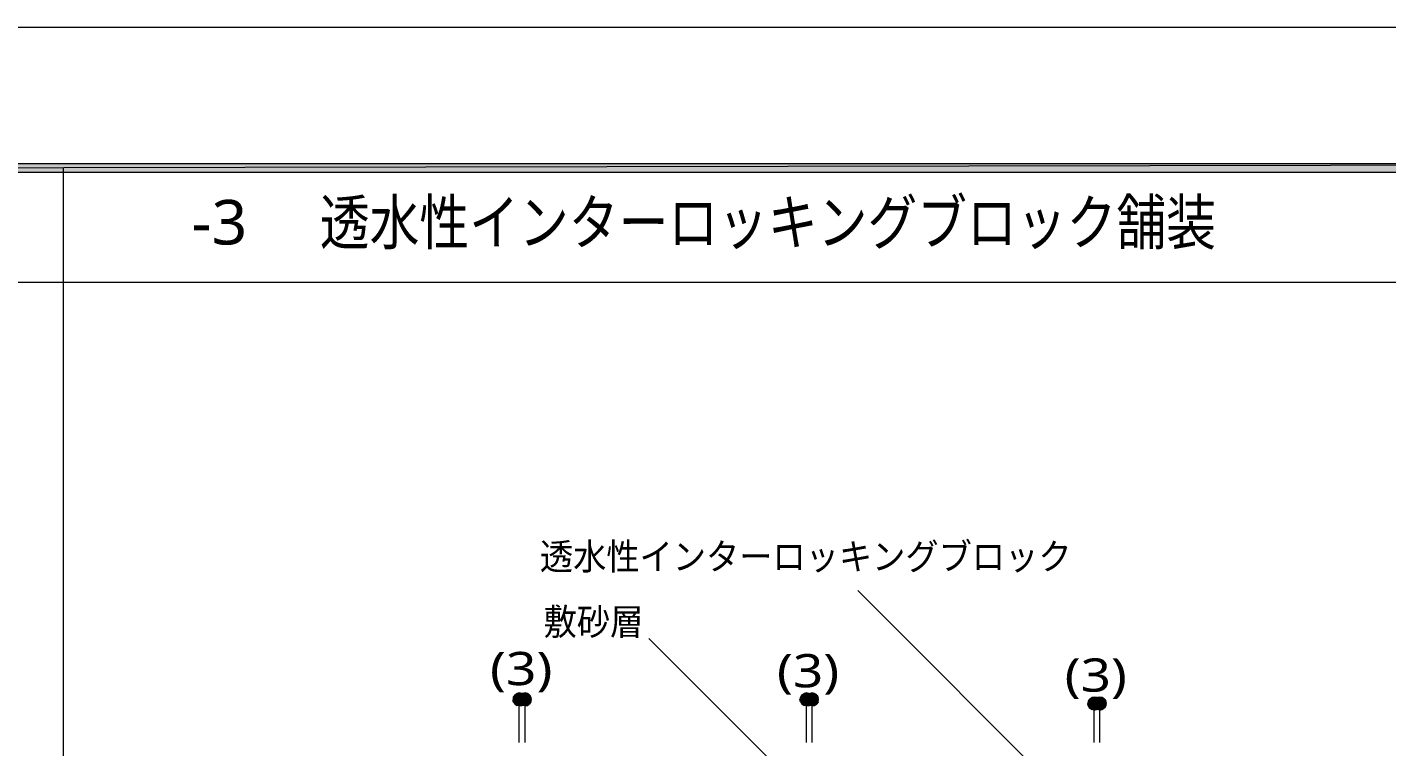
# Model space of a CAD drawing. Header units: millimetres. Extents: x 0 to 420, y 0 to 297.
# Drawn here: x 207.3 to 313.7, y 240.7 to 297 of the extents above; entities that cross this region are included whole.
import ezdxf
from ezdxf.enums import TextEntityAlignment as Align

# ---------------------------------------------------------------- set-up
doc = ezdxf.new("R2010")
doc.units = ezdxf.units.MM
doc.styles.add('kst32b', font='NotoSansJP-Variable.ttf')

msp = doc.modelspace()

# ---------------------------------------------------------------- hatches: boundary and pattern name
h = msp.add_hatch(color=7)
h.paths.add_polyline_path([(394.17, 285.62), (394.17, 286.32), (26.18, 285.62), (394.17, 285.62)])
h.paths.add_polyline_path([(394.17, 286.32), (26.18, 285.62), (26.18, 286.32), (394.17, 286.32)])
h = msp.add_hatch(color=7)
h.paths.add_polyline_path([(245.34, 244.58), (245.32, 244.39), (245.81, 244.39), (245.34, 244.58)])
h.paths.add_polyline_path([(245.32, 244.39), (245.81, 244.39), (245.34, 244.2), (245.32, 244.39)])
h.paths.add_polyline_path([(245.81, 244.39), (245.34, 244.2), (245.47, 244.05), (245.81, 244.39)])
h = msp.add_hatch(color=7)
h.paths.add_polyline_path([(245.81, 244.9), (245.62, 244.86), (245.81, 244.39), (245.81, 244.9)])
h.paths.add_polyline_path([(245.62, 244.86), (245.81, 244.39), (245.47, 244.75), (245.62, 244.86)])
h.paths.add_polyline_path([(245.81, 244.39), (245.47, 244.75), (245.34, 244.58), (245.81, 244.39)])
h = msp.add_hatch(color=7)
h.paths.add_polyline_path([(245.81, 244.58), (245.77, 244.39), (246.27, 244.39), (245.81, 244.58)])
h.paths.add_polyline_path([(245.77, 244.39), (246.27, 244.39), (245.81, 244.2), (245.77, 244.39)])
h.paths.add_polyline_path([(246.27, 244.39), (245.81, 244.2), (245.91, 244.05), (246.27, 244.39)])
h = msp.add_hatch(color=7)
h.paths.add_polyline_path([(246.27, 244.9), (246.06, 244.86), (246.27, 244.39), (246.27, 244.9)])
h.paths.add_polyline_path([(246.06, 244.86), (246.27, 244.39), (245.91, 244.75), (246.06, 244.86)])
h.paths.add_polyline_path([(246.27, 244.39), (245.91, 244.75), (245.81, 244.58), (246.27, 244.39)])
for points in [[(246, 244.86), (245.81, 244.9), (245.81, 244.39), (246, 244.86)], [(246.46, 244.86), (246.27, 244.9), (246.27, 244.39), (246.46, 244.86)], [(268.46, 244.86), (268.27, 244.9), (268.27, 244.39), (268.46, 244.86)], [(268.9, 244.86), (268.71, 244.9), (268.71, 244.39), (268.9, 244.86)], [(290.96, 244.54), (290.77, 244.56), (290.77, 244.07), (290.96, 244.54)], [(291.4, 244.54), (291.21, 244.56), (291.21, 244.07), (291.4, 244.54)]]:
    msp.add_hatch(color=7).paths.add_polyline_path(points)
h = msp.add_hatch(color=7)
h.paths.add_polyline_path([(246.32, 244.39), (246.27, 244.58), (245.81, 244.39), (246.32, 244.39)])
h.paths.add_polyline_path([(246.27, 244.58), (245.81, 244.39), (246.17, 244.75), (246.27, 244.58)])
h.paths.add_polyline_path([(245.81, 244.39), (246.17, 244.75), (246, 244.86), (245.81, 244.39)])
h = msp.add_hatch(color=7)
h.paths.add_polyline_path([(246.76, 244.39), (246.72, 244.58), (246.27, 244.39), (246.76, 244.39)])
h.paths.add_polyline_path([(246.72, 244.58), (246.27, 244.39), (246.61, 244.75), (246.72, 244.58)])
h.paths.add_polyline_path([(246.27, 244.39), (246.61, 244.75), (246.46, 244.86), (246.27, 244.39)])
h = msp.add_hatch(color=7)
h.paths.add_polyline_path([(267.8, 244.58), (267.76, 244.39), (268.27, 244.39), (267.8, 244.58)])
h.paths.add_polyline_path([(267.76, 244.39), (268.27, 244.39), (267.8, 244.2), (267.76, 244.39)])
h.paths.add_polyline_path([(268.27, 244.39), (267.8, 244.2), (267.91, 244.05), (268.27, 244.39)])
h = msp.add_hatch(color=7)
h.paths.add_polyline_path([(268.27, 244.9), (268.08, 244.86), (268.27, 244.39), (268.27, 244.9)])
h.paths.add_polyline_path([(268.08, 244.86), (268.27, 244.39), (267.91, 244.75), (268.08, 244.86)])
h.paths.add_polyline_path([(268.27, 244.39), (267.91, 244.75), (267.8, 244.58), (268.27, 244.39)])
h = msp.add_hatch(color=7)
h.paths.add_polyline_path([(268.25, 244.58), (268.2, 244.39), (268.71, 244.39), (268.25, 244.58)])
h.paths.add_polyline_path([(268.2, 244.39), (268.71, 244.39), (268.25, 244.2), (268.2, 244.39)])
h.paths.add_polyline_path([(268.71, 244.39), (268.25, 244.2), (268.35, 244.05), (268.71, 244.39)])
h = msp.add_hatch(color=7)
h.paths.add_polyline_path([(268.71, 244.9), (268.52, 244.86), (268.71, 244.39), (268.71, 244.9)])
h.paths.add_polyline_path([(268.52, 244.86), (268.71, 244.39), (268.35, 244.75), (268.52, 244.86)])
h.paths.add_polyline_path([(268.71, 244.39), (268.35, 244.75), (268.25, 244.58), (268.71, 244.39)])
h = msp.add_hatch(color=7)
h.paths.add_polyline_path([(268.75, 244.39), (268.73, 244.58), (268.27, 244.39), (268.75, 244.39)])
h.paths.add_polyline_path([(268.73, 244.58), (268.27, 244.39), (268.63, 244.75), (268.73, 244.58)])
h.paths.add_polyline_path([(268.27, 244.39), (268.63, 244.75), (268.46, 244.86), (268.27, 244.39)])
h = msp.add_hatch(color=7)
h.paths.add_polyline_path([(269.22, 244.39), (269.18, 244.58), (268.71, 244.39), (269.22, 244.39)])
h.paths.add_polyline_path([(269.18, 244.58), (268.71, 244.39), (269.07, 244.75), (269.18, 244.58)])
h.paths.add_polyline_path([(268.71, 244.39), (269.07, 244.75), (268.9, 244.86), (268.71, 244.39)])
h = msp.add_hatch(color=7)
h.paths.add_polyline_path([(290.77, 244.56), (290.58, 244.54), (290.77, 244.07), (290.77, 244.56)])
h.paths.add_polyline_path([(290.58, 244.54), (290.77, 244.07), (290.41, 244.41), (290.58, 244.54)])
h.paths.add_polyline_path([(290.77, 244.07), (290.41, 244.41), (290.3, 244.26), (290.77, 244.07)])
h = msp.add_hatch(color=7)
h.paths.add_polyline_path([(291.21, 244.56), (291.02, 244.54), (291.21, 244.07), (291.21, 244.56)])
h.paths.add_polyline_path([(291.02, 244.54), (291.21, 244.07), (290.85, 244.41), (291.02, 244.54)])
h.paths.add_polyline_path([(291.21, 244.07), (290.85, 244.41), (290.75, 244.26), (291.21, 244.07)])
h = msp.add_hatch(color=7)
h.paths.add_polyline_path([(245.47, 244.05), (245.62, 243.92), (245.81, 244.39), (245.47, 244.05)])
h.paths.add_polyline_path([(245.62, 243.92), (245.81, 244.39), (245.81, 243.9), (245.62, 243.92)])
h.paths.add_polyline_path([(245.81, 244.39), (245.81, 243.9), (246, 243.92), (245.81, 244.39)])
h = msp.add_hatch(color=7)
h.paths.add_polyline_path([(246, 243.92), (246.17, 244.05), (245.81, 244.39), (246, 243.92)])
h.paths.add_polyline_path([(246.17, 244.05), (245.81, 244.39), (246.27, 244.2), (246.17, 244.05)])
h.paths.add_polyline_path([(245.81, 244.39), (246.27, 244.2), (246.32, 244.39), (245.81, 244.39)])
h = msp.add_hatch(color=7)
h.paths.add_polyline_path([(245.91, 244.05), (246.06, 243.92), (246.27, 244.39), (245.91, 244.05)])
h.paths.add_polyline_path([(246.06, 243.92), (246.27, 244.39), (246.27, 243.9), (246.06, 243.92)])
h.paths.add_polyline_path([(246.27, 244.39), (246.27, 243.9), (246.46, 243.92), (246.27, 244.39)])
h = msp.add_hatch(color=7)
h.paths.add_polyline_path([(246.46, 243.92), (246.61, 244.05), (246.27, 244.39), (246.46, 243.92)])
h.paths.add_polyline_path([(246.61, 244.05), (246.27, 244.39), (246.72, 244.2), (246.61, 244.05)])
h.paths.add_polyline_path([(246.27, 244.39), (246.72, 244.2), (246.76, 244.39), (246.27, 244.39)])
h = msp.add_hatch(color=7)
h.paths.add_polyline_path([(267.91, 244.05), (268.08, 243.92), (268.27, 244.39), (267.91, 244.05)])
h.paths.add_polyline_path([(268.08, 243.92), (268.27, 244.39), (268.27, 243.9), (268.08, 243.92)])
h.paths.add_polyline_path([(268.27, 244.39), (268.27, 243.9), (268.46, 243.92), (268.27, 244.39)])
h = msp.add_hatch(color=7)
h.paths.add_polyline_path([(268.46, 243.92), (268.63, 244.05), (268.27, 244.39), (268.46, 243.92)])
h.paths.add_polyline_path([(268.63, 244.05), (268.27, 244.39), (268.73, 244.2), (268.63, 244.05)])
h.paths.add_polyline_path([(268.27, 244.39), (268.73, 244.2), (268.75, 244.39), (268.27, 244.39)])
h = msp.add_hatch(color=7)
h.paths.add_polyline_path([(268.35, 244.05), (268.52, 243.92), (268.71, 244.39), (268.35, 244.05)])
h.paths.add_polyline_path([(268.52, 243.92), (268.71, 244.39), (268.71, 243.9), (268.52, 243.92)])
h.paths.add_polyline_path([(268.71, 244.39), (268.71, 243.9), (268.9, 243.92), (268.71, 244.39)])
h = msp.add_hatch(color=7)
h.paths.add_polyline_path([(268.9, 243.92), (269.07, 244.05), (268.71, 244.39), (268.9, 243.92)])
h.paths.add_polyline_path([(269.07, 244.05), (268.71, 244.39), (269.18, 244.2), (269.07, 244.05)])
h.paths.add_polyline_path([(268.71, 244.39), (269.18, 244.2), (269.22, 244.39), (268.71, 244.39)])
h = msp.add_hatch(color=7)
h.paths.add_polyline_path([(290.3, 244.26), (290.26, 244.07), (290.77, 244.07), (290.3, 244.26)])
h.paths.add_polyline_path([(290.26, 244.07), (290.77, 244.07), (290.3, 243.88), (290.26, 244.07)])
h.paths.add_polyline_path([(290.77, 244.07), (290.3, 243.88), (290.41, 243.71), (290.77, 244.07)])
h = msp.add_hatch(color=7)
h.paths.add_polyline_path([(290.41, 243.71), (290.58, 243.61), (290.77, 244.07), (290.41, 243.71)])
h.paths.add_polyline_path([(290.58, 243.61), (290.77, 244.07), (290.77, 243.56), (290.58, 243.61)])
h.paths.add_polyline_path([(290.77, 244.07), (290.77, 243.56), (290.96, 243.61), (290.77, 244.07)])
h = msp.add_hatch(color=7)
h.paths.add_polyline_path([(290.75, 244.26), (290.7, 244.07), (291.21, 244.07), (290.75, 244.26)])
h.paths.add_polyline_path([(290.7, 244.07), (291.21, 244.07), (290.75, 243.88), (290.7, 244.07)])
h.paths.add_polyline_path([(291.21, 244.07), (290.75, 243.88), (290.85, 243.71), (291.21, 244.07)])
h = msp.add_hatch(color=7)
h.paths.add_polyline_path([(291.25, 244.07), (291.23, 244.26), (290.77, 244.07), (291.25, 244.07)])
h.paths.add_polyline_path([(291.23, 244.26), (290.77, 244.07), (291.13, 244.41), (291.23, 244.26)])
h.paths.add_polyline_path([(290.77, 244.07), (291.13, 244.41), (290.96, 244.54), (290.77, 244.07)])
h = msp.add_hatch(color=7)
h.paths.add_polyline_path([(290.96, 243.61), (291.13, 243.71), (290.77, 244.07), (290.96, 243.61)])
h.paths.add_polyline_path([(291.13, 243.71), (290.77, 244.07), (291.23, 243.88), (291.13, 243.71)])
h.paths.add_polyline_path([(290.77, 244.07), (291.23, 243.88), (291.25, 244.07), (290.77, 244.07)])
h = msp.add_hatch(color=7)
h.paths.add_polyline_path([(290.85, 243.71), (291.02, 243.61), (291.21, 244.07), (290.85, 243.71)])
h.paths.add_polyline_path([(291.02, 243.61), (291.21, 244.07), (291.21, 243.56), (291.02, 243.61)])
h.paths.add_polyline_path([(291.21, 244.07), (291.21, 243.56), (291.4, 243.61), (291.21, 244.07)])
h = msp.add_hatch(color=7)
h.paths.add_polyline_path([(291.72, 244.07), (291.68, 244.26), (291.21, 244.07), (291.72, 244.07)])
h.paths.add_polyline_path([(291.68, 244.26), (291.21, 244.07), (291.57, 244.41), (291.68, 244.26)])
h.paths.add_polyline_path([(291.21, 244.07), (291.57, 244.41), (291.4, 244.54), (291.21, 244.07)])
h = msp.add_hatch(color=7)
h.paths.add_polyline_path([(291.4, 243.61), (291.57, 243.71), (291.21, 244.07), (291.4, 243.61)])
h.paths.add_polyline_path([(291.57, 243.71), (291.21, 244.07), (291.68, 243.88), (291.57, 243.71)])
h.paths.add_polyline_path([(291.21, 244.07), (291.68, 243.88), (291.72, 244.07), (291.21, 244.07)])

# ---------------------------------------------------------------- linework, layer by layer
at = {"lineweight": 13}
msp.add_lwpolyline([(0.19, 0), (0.19, 296.97), (420.16, 296.97), (420.16, 0)], close=True, dxfattribs=at)
at = {"lineweight": 0}
for points in [[(394.17, 285.62), (394.17, 286.32), (26.18, 285.62)], [(394.17, 286.32), (26.18, 285.62), (26.18, 286.32)], [(245.34, 244.58), (245.32, 244.39), (245.81, 244.39)], [(245.81, 244.39), (245.47, 244.75), (245.34, 244.58)], [(245.62, 244.86), (245.81, 244.39), (245.47, 244.75)], [(245.81, 244.9), (245.62, 244.86), (245.81, 244.39)], [(245.81, 244.58), (245.77, 244.39), (246.27, 244.39)], [(246, 244.86), (245.81, 244.9), (245.81, 244.39)], [(245.81, 244.39), (246.17, 244.75), (246, 244.86)], [(246.27, 244.39), (245.91, 244.75), (245.81, 244.58)], [(246.27, 244.58), (245.81, 244.39), (246.17, 244.75)], [(246.32, 244.39), (246.27, 244.58), (245.81, 244.39)], [(246.06, 244.86), (246.27, 244.39), (245.91, 244.75)], [(246.27, 244.9), (246.06, 244.86), (246.27, 244.39)], [(246.46, 244.86), (246.27, 244.9), (246.27, 244.39)], [(246.27, 244.39), (246.61, 244.75), (246.46, 244.86)], [(246.72, 244.58), (246.27, 244.39), (246.61, 244.75)], [(246.76, 244.39), (246.72, 244.58), (246.27, 244.39)], [(267.8, 244.58), (267.76, 244.39), (268.27, 244.39)], [(268.27, 244.39), (267.91, 244.75), (267.8, 244.58)], [(268.08, 244.86), (268.27, 244.39), (267.91, 244.75)], [(268.27, 244.9), (268.08, 244.86), (268.27, 244.39)], [(268.25, 244.58), (268.2, 244.39), (268.71, 244.39)], [(268.71, 244.39), (268.35, 244.75), (268.25, 244.58)], [(268.46, 244.86), (268.27, 244.9), (268.27, 244.39)], [(268.27, 244.39), (268.63, 244.75), (268.46, 244.86)], [(268.73, 244.58), (268.27, 244.39), (268.63, 244.75)], [(268.75, 244.39), (268.73, 244.58), (268.27, 244.39)], [(268.52, 244.86), (268.71, 244.39), (268.35, 244.75)], [(268.71, 244.9), (268.52, 244.86), (268.71, 244.39)], [(268.9, 244.86), (268.71, 244.9), (268.71, 244.39)], [(268.71, 244.39), (269.07, 244.75), (268.9, 244.86)], [(269.18, 244.58), (268.71, 244.39), (269.07, 244.75)], [(269.22, 244.39), (269.18, 244.58), (268.71, 244.39)], [(290.77, 244.56), (290.58, 244.54), (290.77, 244.07)], [(290.96, 244.54), (290.77, 244.56), (290.77, 244.07)], [(291.21, 244.56), (291.02, 244.54), (291.21, 244.07)], [(291.4, 244.54), (291.21, 244.56), (291.21, 244.07)], [(245.32, 244.39), (245.81, 244.39), (245.34, 244.2)], [(245.81, 244.39), (245.34, 244.2), (245.47, 244.05)], [(245.47, 244.05), (245.62, 243.92), (245.81, 244.39)], [(245.62, 243.92), (245.81, 244.39), (245.81, 243.9)], [(245.77, 244.39), (246.27, 244.39), (245.81, 244.2)], [(246.27, 244.39), (245.81, 244.2), (245.91, 244.05)], [(245.81, 244.39), (245.81, 243.9), (246, 243.92)], [(246, 243.92), (246.17, 244.05), (245.81, 244.39)], [(246.17, 244.05), (245.81, 244.39), (246.27, 244.2)], [(245.81, 244.39), (246.27, 244.2), (246.32, 244.39)], [(245.91, 244.05), (246.06, 243.92), (246.27, 244.39)], [(246.06, 243.92), (246.27, 244.39), (246.27, 243.9)], [(246.27, 244.39), (246.27, 243.9), (246.46, 243.92)], [(246.46, 243.92), (246.61, 244.05), (246.27, 244.39)], [(246.61, 244.05), (246.27, 244.39), (246.72, 244.2)], [(246.27, 244.39), (246.72, 244.2), (246.76, 244.39)], [(267.76, 244.39), (268.27, 244.39), (267.8, 244.2)], [(268.27, 244.39), (267.8, 244.2), (267.91, 244.05)], [(267.91, 244.05), (268.08, 243.92), (268.27, 244.39)], [(268.08, 243.92), (268.27, 244.39), (268.27, 243.9)], [(268.2, 244.39), (268.71, 244.39), (268.25, 244.2)], [(268.71, 244.39), (268.25, 244.2), (268.35, 244.05)], [(268.27, 244.39), (268.27, 243.9), (268.46, 243.92)], [(268.46, 243.92), (268.63, 244.05), (268.27, 244.39)], [(268.63, 244.05), (268.27, 244.39), (268.73, 244.2)], [(268.27, 244.39), (268.73, 244.2), (268.75, 244.39)], [(268.35, 244.05), (268.52, 243.92), (268.71, 244.39)], [(268.52, 243.92), (268.71, 244.39), (268.71, 243.9)], [(268.71, 244.39), (268.71, 243.9), (268.9, 243.92)], [(268.9, 243.92), (269.07, 244.05), (268.71, 244.39)], [(269.07, 244.05), (268.71, 244.39), (269.18, 244.2)], [(268.71, 244.39), (269.18, 244.2), (269.22, 244.39)], [(290.3, 244.26), (290.26, 244.07), (290.77, 244.07)], [(290.26, 244.07), (290.77, 244.07), (290.3, 243.88)], [(290.77, 244.07), (290.41, 244.41), (290.3, 244.26)], [(290.77, 244.07), (290.3, 243.88), (290.41, 243.71)], [(290.58, 244.54), (290.77, 244.07), (290.41, 244.41)], [(290.41, 243.71), (290.58, 243.61), (290.77, 244.07)], [(290.58, 243.61), (290.77, 244.07), (290.77, 243.56)], [(290.75, 244.26), (290.7, 244.07), (291.21, 244.07)], [(290.7, 244.07), (291.21, 244.07), (290.75, 243.88)], [(291.21, 244.07), (290.85, 244.41), (290.75, 244.26)], [(291.21, 244.07), (290.75, 243.88), (290.85, 243.71)], [(290.77, 244.07), (291.13, 244.41), (290.96, 244.54)], [(291.23, 244.26), (290.77, 244.07), (291.13, 244.41)], [(291.25, 244.07), (291.23, 244.26), (290.77, 244.07)], [(290.77, 244.07), (290.77, 243.56), (290.96, 243.61)], [(290.96, 243.61), (291.13, 243.71), (290.77, 244.07)], [(291.13, 243.71), (290.77, 244.07), (291.23, 243.88)], [(290.77, 244.07), (291.23, 243.88), (291.25, 244.07)], [(291.02, 244.54), (291.21, 244.07), (290.85, 244.41)], [(290.85, 243.71), (291.02, 243.61), (291.21, 244.07)], [(291.02, 243.61), (291.21, 244.07), (291.21, 243.56)], [(291.21, 244.07), (291.57, 244.41), (291.4, 244.54)], [(291.68, 244.26), (291.21, 244.07), (291.57, 244.41)], [(291.72, 244.07), (291.68, 244.26), (291.21, 244.07)], [(291.21, 244.07), (291.21, 243.56), (291.4, 243.61)], [(291.4, 243.61), (291.57, 243.71), (291.21, 244.07)], [(291.57, 243.71), (291.21, 244.07), (291.68, 243.88)], [(291.21, 244.07), (291.68, 243.88), (291.72, 244.07)]]:
    msp.add_lwpolyline(points, close=True, dxfattribs=at)
at = {"lineweight": 13}
for points in [[(210.16, 46), (210.16, 285.98)], [(394.17, 276.99), (26.18, 276.99)], [(288.25, 236.92), (272.29, 252.9)], [(280.97, 224.13), (255.93, 249.17)], [(245.81, 241.02), (245.81, 244.39)], [(245.81, 244.39), (246.27, 244.39)], [(246.27, 241.02), (246.27, 244.39)], [(268.27, 241.02), (268.27, 244.39)], [(268.27, 244.39), (268.71, 244.39)], [(268.71, 241.02), (268.71, 244.39)], [(290.77, 241.02), (290.77, 244.07)], [(290.77, 244.07), (291.21, 244.07)], [(291.21, 241.02), (291.21, 244.07)]]:
    msp.add_lwpolyline(points, dxfattribs=at)

# ---------------------------------------------------------------- texts
at = {"style": 'kst32b'}
for s, height, p, p2 in [('透水性インターロッキングブロック舗装', 3.4908, (230.21, 279.97), (300.29, 279.97)), ('-3', 3.491, (220.18, 279.97), (224.54, 279.97)), ('透水性インターロッキングブロック', 2.0791, (247.42, 254.53), (289, 254.53)), ('敷砂層', 2.079, (247.71, 249.43), (255.51, 249.43)), ('(3)', 2.599, (243.52, 245.51), (248.4, 245.51)), ('(3)', 2.599, (265.96, 245.34), (270.83, 245.34)), ('(3)', 2.599, (288.46, 245), (293.33, 245))]:
    msp.add_text(s, height=height, dxfattribs=at).set_placement(p, p2, align=Align.FIT)

doc.saveas('drawing.dxf')
